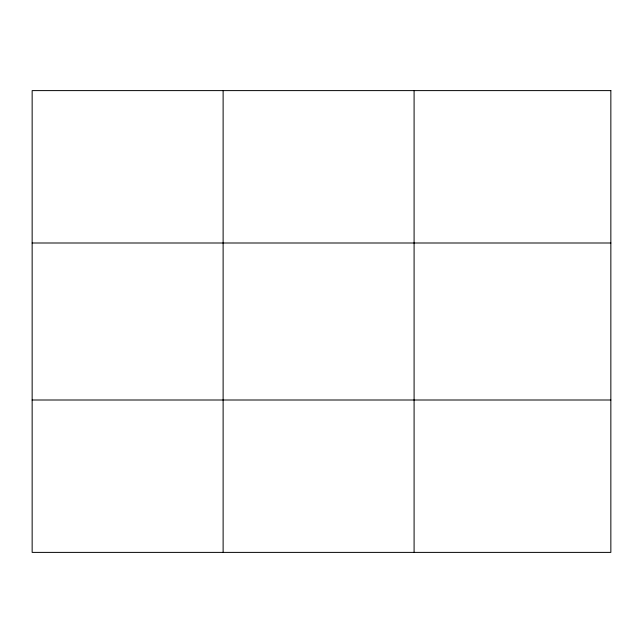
<?xml version="1.0" encoding="UTF-8"?>
<svg xmlns="http://www.w3.org/2000/svg" width="643" height="643" viewBox="0 0 643 643"><rect width="100%" height="100%" fill="white"/><g stroke="black" fill="none" stroke-linecap="round" stroke-linejoin="round"><path stroke-width="0.96" d="M223.121 90.607L223.121 552.393M414.092 90.607L414.092 552.393M32.15 242.998L610.85 242.998M32.15 400.002L610.85 400.002M610.85 90.607L610.85 552.393L32.15 552.393L32.15 90.607L610.85 90.607"/></g></svg>
